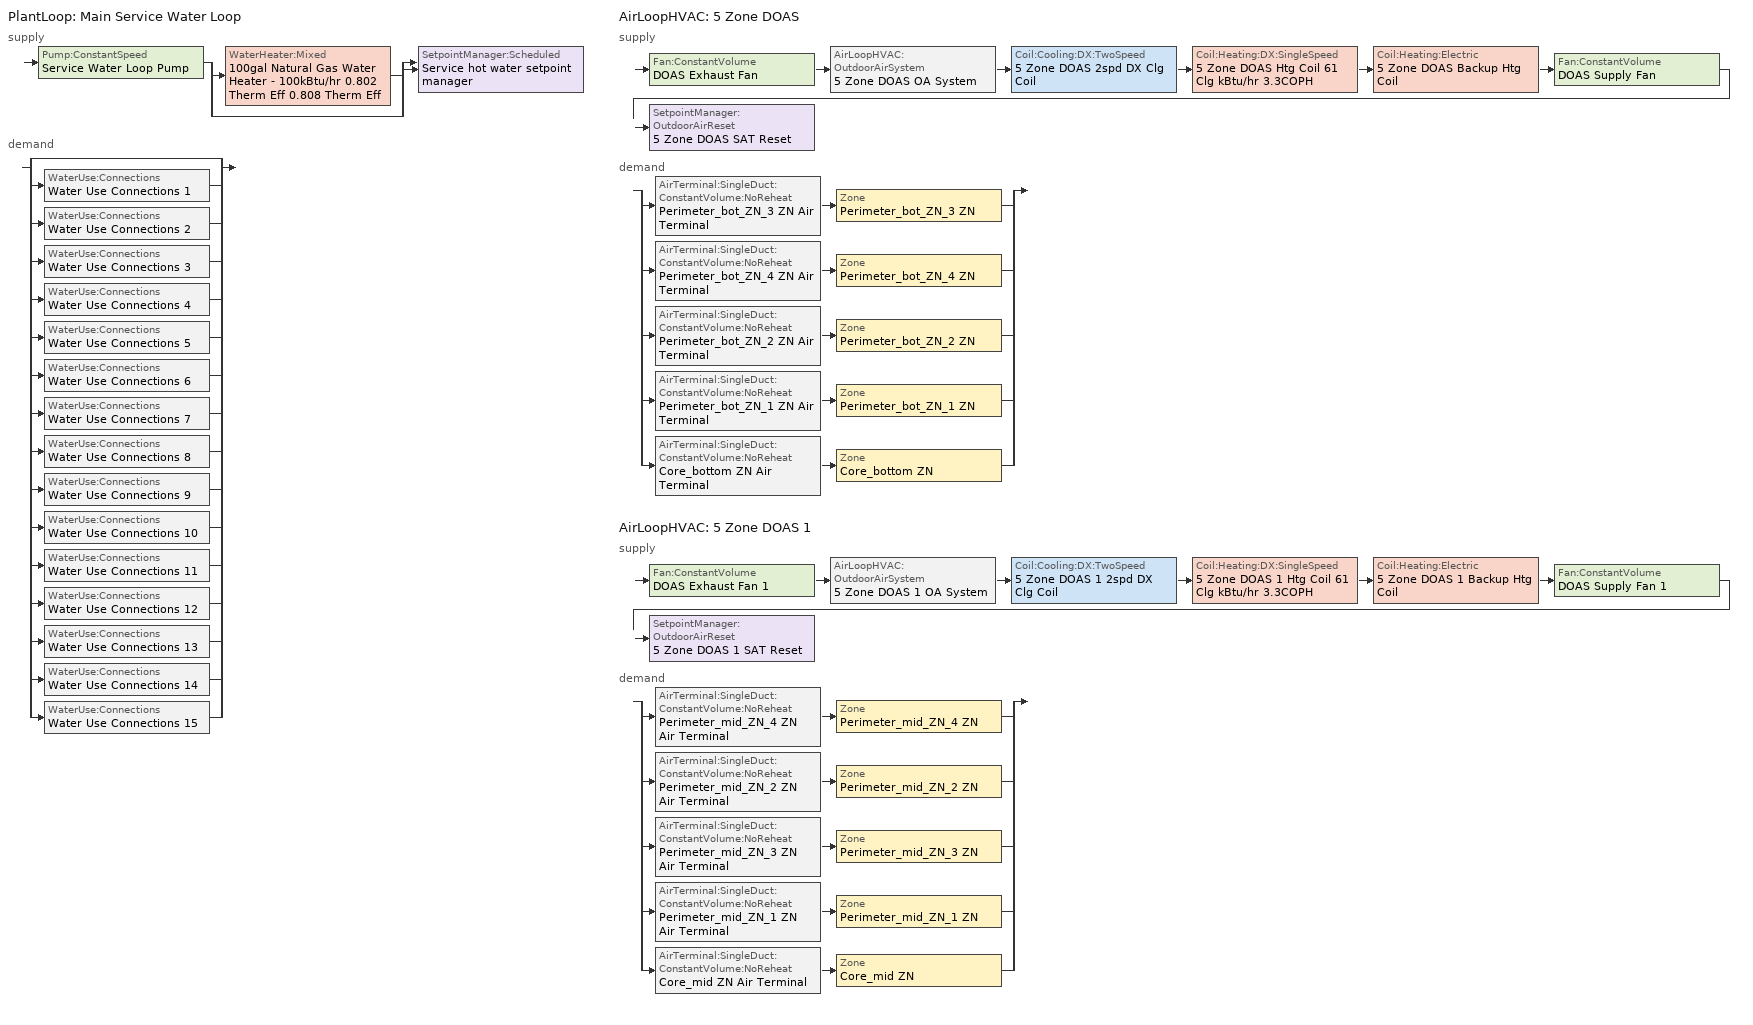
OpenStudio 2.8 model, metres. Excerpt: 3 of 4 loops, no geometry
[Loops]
PlantLoop 'Main Service Water Loop'
 supply: Pump:ConstantSpeed 'Service Water Loop Pump' > split
  | WaterHeater:Mixed '100gal Natural Gas Water Heater - 100kBtu/hr 0.802 Therm Eff 0.808 Therm Eff'
  | bypass
  join > SetpointManager:Scheduled 'Service hot water setpoint manager'
 demand: split
  | bypass
  | WaterUse:Connections 'Water Use Connections 1'
  | WaterUse:Connections 'Water Use Connections 2'
  | WaterUse:Connections 'Water Use Connections 3'
  | WaterUse:Connections 'Water Use Connections 4'
  | WaterUse:Connections 'Water Use Connections 5'
  | WaterUse:Connections 'Water Use Connections 6'
  | WaterUse:Connections 'Water Use Connections 7'
  | WaterUse:Connections 'Water Use Connections 8'
  | WaterUse:Connections 'Water Use Connections 9'
  | WaterUse:Connections 'Water Use Connections 10'
  | WaterUse:Connections 'Water Use Connections 11'
  | WaterUse:Connections 'Water Use Connections 12'
  | WaterUse:Connections 'Water Use Connections 13'
  | WaterUse:Connections 'Water Use Connections 14'
  | WaterUse:Connections 'Water Use Connections 15'
AirLoopHVAC '5 Zone DOAS'
 supply: Fan:ConstantVolume 'DOAS Exhaust Fan' > AirLoopHVAC:OutdoorAirSystem '5 Zone DOAS OA System' > Coil:Cooling:DX:TwoSpeed '5 Zone DOAS 2spd DX Clg Coil' > Coil:Heating:DX:SingleSpeed '5 Zone DOAS Htg Coil 61 Clg kBtu/hr 3.3COPH' > Coil:Heating:Electric '5 Zone DOAS Backup Htg Coil' > Fan:ConstantVolume 'DOAS Supply Fan' > SetpointManager:OutdoorAirReset '5 Zone DOAS SAT Reset'
 demand: split
  | AirTerminal:SingleDuct:ConstantVolume:NoReheat 'Perimeter_bot_ZN_3 ZN Air Terminal' > Zone 'Perimeter_bot_ZN_3 ZN'
  | AirTerminal:SingleDuct:ConstantVolume:NoReheat 'Perimeter_bot_ZN_4 ZN Air Terminal' > Zone 'Perimeter_bot_ZN_4 ZN'
  | AirTerminal:SingleDuct:ConstantVolume:NoReheat 'Perimeter_bot_ZN_2 ZN Air Terminal' > Zone 'Perimeter_bot_ZN_2 ZN'
  | AirTerminal:SingleDuct:ConstantVolume:NoReheat 'Perimeter_bot_ZN_1 ZN Air Terminal' > Zone 'Perimeter_bot_ZN_1 ZN'
  | AirTerminal:SingleDuct:ConstantVolume:NoReheat 'Core_bottom ZN Air Terminal' > Zone 'Core_bottom ZN'
AirLoopHVAC '5 Zone DOAS 1'
 supply: Fan:ConstantVolume 'DOAS Exhaust Fan 1' > AirLoopHVAC:OutdoorAirSystem '5 Zone DOAS 1 OA System' > Coil:Cooling:DX:TwoSpeed '5 Zone DOAS 1 2spd DX Clg Coil' > Coil:Heating:DX:SingleSpeed '5 Zone DOAS 1 Htg Coil 61 Clg kBtu/hr 3.3COPH' > Coil:Heating:Electric '5 Zone DOAS 1 Backup Htg Coil' > Fan:ConstantVolume 'DOAS Supply Fan 1' > SetpointManager:OutdoorAirReset '5 Zone DOAS 1 SAT Reset'
 demand: split
  | AirTerminal:SingleDuct:ConstantVolume:NoReheat 'Perimeter_mid_ZN_4 ZN Air Terminal' > Zone 'Perimeter_mid_ZN_4 ZN'
  | AirTerminal:SingleDuct:ConstantVolume:NoReheat 'Perimeter_mid_ZN_2 ZN Air Terminal' > Zone 'Perimeter_mid_ZN_2 ZN'
  | AirTerminal:SingleDuct:ConstantVolume:NoReheat 'Perimeter_mid_ZN_3 ZN Air Terminal' > Zone 'Perimeter_mid_ZN_3 ZN'
  | AirTerminal:SingleDuct:ConstantVolume:NoReheat 'Perimeter_mid_ZN_1 ZN Air Terminal' > Zone 'Perimeter_mid_ZN_1 ZN'
  | AirTerminal:SingleDuct:ConstantVolume:NoReheat 'Core_mid ZN Air Terminal' > Zone 'Core_mid ZN'
[Sizing:Zone] Zone Cooling Design Supply Air Temperature Input Method=SupplyAirTemperature; Zone Cooling Design Supply Air Temperature {C}=12.7778; Zone Cooling Design Supply Air Temperature Difference {deltaC}=11.11; Zone Heating Design Supply Air Temperature Input Method=SupplyAirTemperature; Zone Heating Design Supply Air Temperature {C}=40; Zone Heating Design Supply Air Temperature Difference {deltaC}=11.11; Zone Cooling Design Supply Air Humidity Ratio {kg-H2O/kg-air}=0.0085; Zone Heating Design Supply Air Humidity Ratio {kg-H2O/kg-air}=0.008; Cooling Design Air Flow Method=DesignDay; Heating Design Air Flow Method=DesignDay; Account for Dedicated Outdoor Air System=Yes; Dedicated Outdoor Air System Control Strategy=NeutralSupplyAir; Dedicated Outdoor Air Low Setpoint Temperature for Design {C}=15.5556; Dedicated Outdoor Air High Setpoint Temperature for Design {C}=21.1111
Core_bottom ZN; Core_mid ZN; Perimeter_bot_ZN_1 ZN; Perimeter_bot_ZN_2 ZN; Perimeter_bot_ZN_3 ZN; Perimeter_bot_ZN_4 ZN; Perimeter_mid_ZN_1 ZN; Perimeter_mid_ZN_2 ZN; Perimeter_mid_ZN_3 ZN; Perimeter_mid_ZN_4 ZN
[Zone equipment]
Core_bottom ZN: Core_bottom ZN Air Terminal, Core_bottom ZN VRF Terminal Unit
Core_mid ZN: Core_mid ZN Air Terminal, Core_mid ZN VRF Terminal Unit
Perimeter_bot_ZN_1 ZN: Perimeter_bot_ZN_1 ZN Air Terminal, Perimeter_bot_ZN_1 ZN VRF Terminal Unit
Perimeter_bot_ZN_2 ZN: Perimeter_bot_ZN_2 ZN Air Terminal, Perimeter_bot_ZN_2 ZN VRF Terminal Unit
Perimeter_bot_ZN_3 ZN: Perimeter_bot_ZN_3 ZN Air Terminal, Perimeter_bot_ZN_3 ZN VRF Terminal Unit
Perimeter_bot_ZN_4 ZN: Perimeter_bot_ZN_4 ZN Air Terminal, Perimeter_bot_ZN_4 ZN VRF Terminal Unit
Perimeter_mid_ZN_1 ZN: Perimeter_mid_ZN_1 ZN Air Terminal, Perimeter_mid_ZN_1 ZN VRF Terminal Unit
Perimeter_mid_ZN_2 ZN: Perimeter_mid_ZN_2 ZN Air Terminal, Perimeter_mid_ZN_2 ZN VRF Terminal Unit
Perimeter_mid_ZN_3 ZN: Perimeter_mid_ZN_3 ZN Air Terminal, Perimeter_mid_ZN_3 ZN VRF Terminal Unit
Perimeter_mid_ZN_4 ZN: Perimeter_mid_ZN_4 ZN Air Terminal, Perimeter_mid_ZN_4 ZN VRF Terminal Unit
[PlantLoop]
Main Service Water Loop: Glycol Concentration=0; Maximum Loop Temperature {C}=60; Minimum Loop Temperature {C}=10; Plant Loop Volume {m3}=Autocalculate; Load Distribution Scheme=Optimal
[Sizing:Plant]
Main Service Water Loop: Loop Type=Heating; Design Loop Exit Temperature {C}=60; Loop Design Temperature Difference {deltaC}=5; Sizing Option=NonCoincident; Zone Timesteps in Averaging Window=1; Coincident Sizing Factor Mode=None
[SetpointManager:Scheduled]
Service hot water setpoint manager: Control Variable=Temperature; Schedule=Service Water Loop Temp - 140F; Setpoint Node or NodeList=Main Service Water Loop Supply Outlet Node
[Pump:ConstantSpeed]
Service Water Loop Pump: Rated Flow Rate {m3/s}=autosize; Rated Pump Head {Pa}=164431; Rated Power Consumption {W}=autosize; Motor Efficiency=0.7; Fraction of Motor Inefficiencies to Fluid Stream=0; Pump Control Type=Intermittent; Design Power Sizing Method=PowerPerFlowPerPressure; Design Electric Power per Unit Flow Rate {W/(m3/s)}=348701.1; Design Shaft Power per Unit Flow Rate per Unit Head {W-s/m3-Pa}=1.28205
[WaterHeater:Mixed]
100gal Natural Gas Water Heater - 100kBtu/hr 0.802 Therm Eff 0.808 Therm Eff: Tank Volume {m3}=0.378541; Setpoint Temperature Schedule=Service Water Loop Temp - 140F; Deadband Temperature Difference {deltaC}=2; Maximum Temperature Limit {C}=82.2222; Heater Control Type=Cycle; Heater Maximum Capacity {W}=29307.1; Heater Fuel Type=NaturalGas; Heater Thermal Efficiency=0.808453; Off Cycle Parasitic Fuel Consumption Rate {W}=1276.95; Off Cycle Parasitic Fuel Type=NaturalGas; Off Cycle Parasitic Heat Fraction to Tank=0; On Cycle Parasitic Fuel Consumption Rate {W}=1276.95; On Cycle Parasitic Fuel Type=NaturalGas; On Cycle Parasitic Heat Fraction to Tank=0; Ambient Temperature Indicator=ThermalZone; Ambient Temperature Thermal Zone=Core_bottom ZN; Off Cycle Loss Coefficient to Ambient Temperature {W/K}=7.96239; On Cycle Loss Coefficient to Ambient Temperature {W/K}=7.96239; Use Side Effectiveness=1; Source Side Effectiveness=1; Use Side Design Flow Rate {m3/s}=autosize; Source Side Design Flow Rate {m3/s}=autosize; Indirect Water Heating Recovery Time {hr}=1.5; Source Side Flow Control Mode=IndirectHeatPrimarySetpoint
[WaterUse:Connections]
Name | Water Use Equipment Name 1
Water Use Connections 1 | Core_bottom Service Water Use 0.17gal/min
Water Use Connections 2 | Core_mid Service Water Use 0.17gal/min
Water Use Connections 3 | Core_top Service Water Use 0.17gal/min
Water Use Connections 4 | Perimeter_bot_zn_1 Service Water Use 0.04gal/min
Water Use Connections 5 | Perimeter_bot_zn_2 Service Water Use 0.02gal/min
Water Use Connections 6 | Perimeter_bot_zn_3 Service Water Use 0.04gal/min
Water Use Connections 7 | Perimeter_bot_zn_4 Service Water Use 0.02gal/min
Water Use Connections 8 | Perimeter_mid_zn_1 Service Water Use 0.04gal/min
Water Use Connections 9 | Perimeter_mid_zn_2 Service Water Use 0.02gal/min
Water Use Connections 10 | Perimeter_mid_zn_3 Service Water Use 0.04gal/min
Water Use Connections 11 | Perimeter_mid_zn_4 Service Water Use 0.02gal/min
Water Use Connections 12 | Perimeter_top_zn_1 Service Water Use 0.04gal/min
Water Use Connections 13 | Perimeter_top_zn_2 Service Water Use 0.02gal/min
Water Use Connections 14 | Perimeter_top_zn_3 Service Water Use 0.04gal/min
Water Use Connections 15 | Perimeter_top_zn_4 Service Water Use 0.02gal/min
[WaterUse:Equipment:Definition] Target Temperature Schedule=Mixed Water At Faucet Temp - 110F; Sensible Fraction Schedule=Fraction Sensible - 0.2; Latent Fraction Schedule=Fraction Latent - 0.05
Name | Peak Flow Rate {m3/s}
Core_bottom Service Water Use Def 0.17gal/min; Core_mid Service Water Use Def 0.17gal/min; Core_top Service Water Use Def 0.17gal/min | 1.05864e-05
Perimeter_bot_zn_1 Service Water Use Def 0.04gal/min; Perimeter_bot_zn_3 Service Water Use Def 0.04gal/min; Perimeter_mid_zn_1 Service Water Use Def 0.04gal/min; Perimeter_mid_zn_3 Service Water Use Def 0.04gal/min; Perimeter_top_zn_1 Service Water Use Def 0.04gal/min; Perimeter_top_zn_3 Service Water Use Def 0.04gal/min | 2.23171e-06
Perimeter_bot_zn_2 Service Water Use Def 0.02gal/min; Perimeter_mid_zn_2 Service Water Use Def 0.02gal/min; Perimeter_top_zn_2 Service Water Use Def 0.02gal/min | 1.41286e-06
Perimeter_bot_zn_4 Service Water Use Def 0.02gal/min; Perimeter_mid_zn_4 Service Water Use Def 0.02gal/min; Perimeter_top_zn_4 Service Water Use Def 0.02gal/min | 1.41277e-06
[WaterUse:Equipment] Flow Rate Fraction Schedule=OfficeMedium BLDG_SWH_SCH
Name | Water Use Equipment Definition
Core_bottom Service Water Use 0.17gal/min | Core_bottom Service Water Use Def 0.17gal/min
Core_mid Service Water Use 0.17gal/min | Core_mid Service Water Use Def 0.17gal/min
Core_top Service Water Use 0.17gal/min | Core_top Service Water Use Def 0.17gal/min
Perimeter_bot_zn_1 Service Water Use 0.04gal/min | Perimeter_bot_zn_1 Service Water Use Def 0.04gal/min
Perimeter_bot_zn_2 Service Water Use 0.02gal/min | Perimeter_bot_zn_2 Service Water Use Def 0.02gal/min
Perimeter_bot_zn_3 Service Water Use 0.04gal/min | Perimeter_bot_zn_3 Service Water Use Def 0.04gal/min
Perimeter_bot_zn_4 Service Water Use 0.02gal/min | Perimeter_bot_zn_4 Service Water Use Def 0.02gal/min
Perimeter_mid_zn_1 Service Water Use 0.04gal/min | Perimeter_mid_zn_1 Service Water Use Def 0.04gal/min
Perimeter_mid_zn_2 Service Water Use 0.02gal/min | Perimeter_mid_zn_2 Service Water Use Def 0.02gal/min
Perimeter_mid_zn_3 Service Water Use 0.04gal/min | Perimeter_mid_zn_3 Service Water Use Def 0.04gal/min
Perimeter_mid_zn_4 Service Water Use 0.02gal/min | Perimeter_mid_zn_4 Service Water Use Def 0.02gal/min
Perimeter_top_zn_1 Service Water Use 0.04gal/min | Perimeter_top_zn_1 Service Water Use Def 0.04gal/min
Perimeter_top_zn_2 Service Water Use 0.02gal/min | Perimeter_top_zn_2 Service Water Use Def 0.02gal/min
Perimeter_top_zn_3 Service Water Use 0.04gal/min | Perimeter_top_zn_3 Service Water Use Def 0.04gal/min
Perimeter_top_zn_4 Service Water Use 0.02gal/min | Perimeter_top_zn_4 Service Water Use Def 0.02gal/min
[AirLoopHVAC] Design Supply Air Flow Rate {m3/s}=AutoSize
Name | Availability Schedule
5 Zone DOAS | 5 Zone DOAS Occ Sch
5 Zone DOAS 1 | 5 Zone DOAS 1 Occ Sch
[Sizing:System] Type of Load to Size On=VentilationRequirement; Design Outdoor Air Flow Rate {m3/s}=Autosize; Central Heating Maximum System Air Flow Ratio=1; Preheat Design Temperature {C}=7; Preheat Design Humidity Ratio {kg-H2O/kg-Air}=0.008; Precool Design Temperature {C}=12.8; Precool Design Humidity Ratio {kg-H2O/kg-Air}=0.008; Central Cooling Design Supply Air Temperature {C}=15.5556; Central Heating Design Supply Air Temperature {C}=21.1111; Sizing Option=Coincident; 100% Outdoor Air in Cooling=Yes; 100% Outdoor Air in Heating=Yes; Central Cooling Design Supply Air Humidity Ratio {kg-H2O/kg-Air}=0.0085; Central Heating Design Supply Air Humidity Ratio {kg-H2O/kg-Air}=0.008; Cooling Design Air Flow Method=DesignDay; Cooling Design Air Flow Rate {m3/s}=0; Heating Design Air Flow Method=DesignDay; Heating Design Air Flow Rate {m3/s}=0; System Outdoor Air Method=ZoneSum; Zone Maximum Outdoor Air Fraction=1; Cooling Supply Air Flow Rate Per Floor Area {m3/s-m2}=0.00996765; Cooling Fraction of Autosized Cooling Supply Air Flow Rate=1; Cooling Supply Air Flow Rate Per Unit Cooling Capacity {m3/s-W}=3.94755e-05; Heating Supply Air Flow Rate Per Floor Area {m3/s-m2}=0.00996765; Heating Fraction of Autosized Heating Supply Air Flow Rate=1; Heating Fraction of Autosized Cooling Supply Air Flow Rate=1; Heating Supply Air Flow Rate Per Unit Heating Capacity {m3/s-W}=3.15882e-05; Cooling Design Capacity Method=CoolingDesignCapacity; Cooling Design Capacity {W}=autosize; Cooling Design Capacity Per Floor Area {W/m2}=234.7; Fraction of Autosized Cooling Design Capacity=1; Heating Design Capacity Method=HeatingDesignCapacity; Heating Design Capacity {W}=autosize; Heating Design Capacity Per Floor Area {W/m2}=157; Fraction of Autosized Heating Design Capacity=1; Central Cooling Capacity Control Method=OnOff
5 Zone DOAS; 5 Zone DOAS 1
[Fan:ConstantVolume] Availability Schedule=Always On Discrete; Maximum Flow Rate {m3/s}=AutoSize; Motor In Airstream Fraction=1
Name | Fan Total Efficiency | Pressure Rise {Pa} | Motor Efficiency
DOAS Supply Fan; DOAS Supply Fan 1 | 0.56225 | 747.267 | 0.865
DOAS Exhaust Fan; DOAS Exhaust Fan 1 | 0.55575 | 498.178 | 0.855
[Coil:Heating:Electric] Availability Schedule=Always On Discrete; Efficiency=1
5 Zone DOAS Backup Htg Coil; 5 Zone DOAS 1 Backup Htg Coil
[Coil:Heating:DX:SingleSpeed] Availability Schedule=Always On Discrete; Rated Total Heating Capacity {W}=Autosize; Rated COP {W/W}=3.53428; Rated Air Flow Rate {m3/s}=Autosize; Rated Supply Fan Power Per Volume Flow Rate {W/(m3/s)}=773.3; Total Heating Capacity Function of Temperature Curve=DXHEAT-NECB2011-REF-CAPFT; Total Heating Capacity Function of Flow Fraction Curve=DXHEAT-NECB2011-REF-CAPFFLOW; Energy Input Ratio Function of Temperature Curve=DXHEAT-NECB2011-REF-EIRFT; Energy Input Ratio Function of Flow Fraction Curve=DXHEAT-NECB2011-REF-EIRFFLOW; Part Load Fraction Correlation Curve=DXHEAT-NECB2011-REF-PLFFPLR; Defrost Strategy=ReverseCycle; Defrost Control=OnDemand; Defrost Time Period Fraction=0.166667; Resistive Defrost Heater Capacity {W}=2000
Name | Defrost Energy Input Ratio Function of Temperature Curve
5 Zone DOAS Htg Coil 61 Clg kBtu/hr 3.3COPH | 5 Zone DOAS Htg Coil Defrost EIR Func of Temp Curve
5 Zone DOAS 1 Htg Coil 61 Clg kBtu/hr 3.3COPH | 5 Zone DOAS 1 Htg Coil Defrost EIR Func of Temp Curve
[Coil:Cooling:DX:TwoSpeed] Availability Schedule=Always On Discrete; Rated High Speed Total Cooling Capacity {W}=Autosize; Rated High Speed Sensible Heat Ratio=Autosize; Rated High Speed COP {W/W}=3; Rated High Speed Air Flow Rate {m3/s}=Autosize; Rated Low Speed Total Cooling Capacity {W}=Autosize; Rated Low Speed Sensible Heat Ratio=0.69; Rated Low Speed COP {W/W}=3; Condenser Type=AirCooled; High Speed Evaporative Condenser Effectiveness=0; High Speed Evaporative Condenser Air Flow Rate {m3/s}=Autosize; High Speed Evaporative Condenser Pump Rated Power Consumption {W}=Autosize; Low Speed Evaporative Condenser Effectiveness=0; Low Speed Evaporative Condenser Air Flow Rate {m3/s}=Autosize; Low Speed Evaporative Condenser Pump Rated Power Consumption {W}=Autosize; Basin Heater Capacity {W/K}=10; Basin Heater Setpoint Temperature {C}=2
Name | Total Cooling Capacity Function of Temperature Curve | Total Cooling Capacity Function of Flow Fraction Curve | Energy Input Ratio Function of Temperature Curve | Energy Input Ratio Function of Flow Fraction Curve | Part Load Fraction Correlation Curve | Low Speed Total Cooling Capacity Function of Temperature Curve | Low Speed Energy Input Ratio Function of Temperature Curve
5 Zone DOAS 2spd DX Clg Coil | Curve Biquadratic 1 | Curve Quadratic 3 | Curve Biquadratic 2 | Curve Quadratic 4 | Curve Quadratic 5 | Curve Biquadratic 3 | Curve Biquadratic 4
5 Zone DOAS 1 2spd DX Clg Coil | Curve Biquadratic 5 | Curve Quadratic 8 | Curve Biquadratic 6 | Curve Quadratic 9 | Curve Quadratic 10 | Curve Biquadratic 7 | Curve Biquadratic 8
[Controller:OutdoorAir] Minimum Outdoor Air Flow Rate {m3/s}=autosize; Maximum Outdoor Air Flow Rate {m3/s}=Autosize; Economizer Control Type=NoEconomizer; Economizer Control Action Type=ModulateFlow; Lockout Type=NoLockout; Minimum Limit Type=FixedMinimum; Minimum Fraction of Outdoor Air Schedule=Always On Discrete; High Humidity Control=No; Heat Recovery Bypass Control Type=BypassWhenWithinEconomizerLimits
Name | Minimum Outdoor Air Schedule | Controller Mechanical Ventilation
5 Zone DOAS Outdoor Air Controller | 5 Zone DOAS Occ Sch | 5 Zone DOAS Mechanical Ventilation Controller
5 Zone DOAS 1 Outdoor Air Controller | 5 Zone DOAS 1 Occ Sch | 5 Zone DOAS 1 Mechanical Ventilation Controller
[Controller:MechanicalVentilation] Availability Schedule=Always On Discrete; System Outdoor Air Method=ZoneSum
5 Zone DOAS Mechanical Ventilation Controller; 5 Zone DOAS 1 Mechanical Ventilation Controller
[AirLoopHVAC:OutdoorAirSystem]
Name | Controller
5 Zone DOAS OA System | 5 Zone DOAS Outdoor Air Controller
5 Zone DOAS 1 OA System | 5 Zone DOAS 1 Outdoor Air Controller
[SetpointManager:OutdoorAirReset] Control Variable=Temperature; Setpoint at Outdoor Low Temperature {C}=21.1111; Outdoor Low Temperature {C}=15.5556; Setpoint at Outdoor High Temperature {C}=15.5556; Outdoor High Temperature {C}=21.1111
Name | Setpoint Node or NodeList
5 Zone DOAS SAT Reset | 5 Zone DOAS Supply Outlet Node
5 Zone DOAS 1 SAT Reset | 5 Zone DOAS 1 Supply Outlet Node
[AirTerminal:SingleDuct:ConstantVolume:NoReheat] Availability Schedule=Always On Discrete; Maximum Air Flow Rate {m3/s}=AutoSize
Perimeter_bot_ZN_3 ZN Air Terminal; Perimeter_bot_ZN_4 ZN Air Terminal; Perimeter_bot_ZN_2 ZN Air Terminal; Perimeter_bot_ZN_1 ZN Air Terminal; Core_bottom ZN Air Terminal; Perimeter_mid_ZN_4 ZN Air Terminal; Perimeter_mid_ZN_2 ZN Air Terminal; Perimeter_mid_ZN_3 ZN Air Terminal; Perimeter_mid_ZN_1 ZN Air Terminal; Core_mid ZN Air Terminal
[AirConditioner:VariableRefrigerantFlow] Availability Schedule=Always On Discrete; Rated Total Cooling Capacity {W}=autosize; Rated Cooling COP {W/W}=4.287; Minimum Outdoor Temperature in Cooling Mode {C}=-15; Maximum Outdoor Temperature in Cooling Mode {C}=50; Rated Total Heating Capacity {W}=autosize; Rated Total Heating Capacity Sizing Ratio {W/W}=1; Rated Heating COP {W/W}=4.147; Minimum Outdoor Temperature in Heating Mode {C}=-25; Maximum Outdoor Temperature in Heating Mode {C}=16.1; Heating Performance Curve Outdoor Temperature Type=WetBulbTemperature; Minimum Heat Pump Part-Load Ratio=0.25; Master Thermostat Priority Control Type=LoadPriority; Heat Pump Waste Heat Recovery=Yes; Equivalent Piping Length used for Piping Correction Factor in Cooling Mode {m}=30.48; Vertical Height used for Piping Correction Factor {m}=10.668; Piping Correction Factor for Height in Cooling Mode Coefficient=-0.000386; Equivalent Piping Length used for Piping Correction Factor in Heating Mode {m}=30.48; Piping Correction Factor for Height in Heating Mode Coefficient=0; Crankcase Heater Power per Compressor {W}=15; Number of Compressors=3; Ratio of Compressor Size to Total Compressor Capacity=0.33; Maximum Outdoor Dry-bulb Temperature for Crankcase Heater {C}=7; Defrost Strategy=ReverseCycle; Defrost Control=OnDemand; Defrost Time Period Fraction=0.058333; Resistive Defrost Heater Capacity {W}=1e-07; Maximum Outdoor Dry-bulb Temperature for Defrost Operation {C}=7; Water Condenser Volume Flow Rate {m3/s}=autosize; Evaporative Condenser Effectiveness=0.9; Evaporative Condenser Air Flow Rate {m3/s}=autosize; Evaporative Condenser Pump Rated Power Consumption {W}=autosize; Basin Heater Capacity {W/K}=0; Basin Heater Setpoint Temperature {C}=2; Fuel Type=Electricity; Minimum Outdoor Temperature in Heat Recovery Mode {C}=-10; Maximum Outdoor Temperature in Heat Recovery Mode {C}=27.2; Initial Heat Recovery Cooling Capacity Fraction=0.5; Heat Recovery Cooling Capacity Time Constant {hr}=0.083; Initial Heat Recovery Cooling Energy Fraction=1; Heat Recovery Cooling Energy Time Constant {hr}=0; Initial Heat Recovery Heating Capacity Fraction=0.5; Heat Recovery Heating Capacity Time Constant {hr}=0.083; Initial Heat Recovery Heating Energy Fraction=0.5; Heat Recovery Heating Energy Time Constant {hr}=0
Name | Cooling Capacity Ratio Modifier Function of Low Temperature Curve | Cooling Capacity Ratio Boundary Curve | Cooling Capacity Ratio Modifier Function of High Temperature Curve | Cooling Energy Input Ratio Modifier Function of Low Temperature Curve | Cooling Energy Input Ratio Boundary Curve | Cooling Energy Input Ratio Modifier Function of High Temperature Curve | Cooling Energy Input Ratio Modifier Function of Low Part-Load Ratio Curve | Cooling Energy Input Ratio Modifier Function of High Part-Load Ratio Curve | Cooling Combination Ratio Correction Factor Curve | Cooling Part-Load Fraction Correlation Curve | Heating Capacity Ratio Modifier Function of Low Temperature Curve | Heating Capacity Ratio Boundary Curve | Heating Capacity Ratio Modifier Function of High Temperature Curve | Heating Energy Input Ratio Modifier Function of Low Temperature Curve | Heating Energy Input Ratio Boundary Curve | Heating Energy Input Ratio Modifier Function of High Temperature Curve | Heating Energy Input Ratio Modifier Function of Low Part-Load Ratio Curve | Heating Energy Input Ratio Modifier Function of High Part-Load Ratio Curve | Heating Combination Ratio Correction Factor Curve | Heating Part-Load Fraction Correlation Curve | Zone Name for Master Thermostat Location | Piping Correction Factor for Length in Cooling Mode Curve | Defrost Energy Input Ratio Modifier Function of Temperature Curve
5 Zone VRF System | vrf_cool_cap_f_of_low_temp | vrf_cool_cap_ratio_boundary | vrf_cool_cap_f_of_high_temp | vrf_cool_eir_f_of_low_temp | vrf_cool_eir_ratio_boundary | vrf_cool_eir_f_of_high_temp | vrf_cool_eir_f_of_low_temp 1 | vrf_cooling_eir_high_plr | vrf_cooling_comb_ratio | vrf_cooling_cplffplr | vrf_heat_cap_f_of_low_temp | vrf_heat_cap_ratio_boundary | vrf_heat_cap_f_of_high_temp | vrf_heat_eir_f_of_low_temp | vrf_heat_eir_boundary | vrf_heat_eir_f_of_high_temp | vrf_heating_eir_low_plr | vrf_heating_eir_hi_plr | vrf_heating_comb_ratio | vrf_heating_cplffplr | Perimeter_bot_ZN_3 ZN | Air Conditioner Variable Refrigerant Flow 1 CoolingLengthCorrectionFactor | vrf_defrost_eir_f_of_temp
5 Zone VRF System 1 | vrf_cool_cap_f_of_low_temp 1 | vrf_cool_cap_ratio_boundary 1 | vrf_cool_cap_f_of_high_temp 1 | vrf_cool_eir_f_of_low_temp 2 | vrf_cool_eir_ratio_boundary 1 | vrf_cool_eir_f_of_high_temp 1 | vrf_cool_eir_f_of_low_temp 3 | vrf_cooling_eir_high_plr 1 | vrf_cooling_comb_ratio 1 | vrf_cooling_cplffplr 1 | vrf_heat_cap_f_of_low_temp 1 | vrf_heat_cap_ratio_boundary 1 | vrf_heat_cap_f_of_high_temp 1 | vrf_heat_eir_f_of_low_temp 1 | vrf_heat_eir_boundary 1 | vrf_heat_eir_f_of_high_temp 1 | vrf_heating_eir_low_plr 1 | vrf_heating_eir_hi_plr 1 | vrf_heating_comb_ratio 1 | vrf_heating_cplffplr 1 | Perimeter_mid_ZN_4 ZN | Air Conditioner Variable Refrigerant Flow 1 CoolingLengthCorrectionFactor 1 | vrf_defrost_eir_f_of_temp 1
[ZoneHVAC:TerminalUnit:VariableRefrigerantFlow] Terminal Unit Availability schedule=Always On Discrete; Supply Air Flow Rate During Cooling Operation {m3/s}=autosize; Supply Air Flow Rate When No Cooling is Needed {m3/s}=autosize; Supply Air Flow Rate During Heating Operation {m3/s}=autosize; Supply Air Flow Rate When No Heating is Needed {m3/s}=autosize; Outdoor Air Flow Rate During Cooling Operation {m3/s}=0; Outdoor Air Flow Rate During Heating Operation {m3/s}=0; Outdoor Air Flow Rate When No Cooling or Heating is Needed {m3/s}=0; Supply Air Fan Operating Mode Schedule=Always Off Discrete; Zone Terminal Unit On Parasitic Electric Energy Use {W}=30; Zone Terminal Unit Off Parasitic Electric Energy Use {W}=20; Rated Total Heating Capacity Sizing Ratio {W/W}=1
Name | Supply Air Fan | Cooling Coil | Heating Coil
Perimeter_bot_ZN_3 ZN VRF Terminal Unit | Perimeter_bot_ZN_3 ZN VRF Unit Cycling Fan | Zone HVAC Terminal Unit Variable Refrigerant Flow 1 Cooling Coil | Zone HVAC Terminal Unit Variable Refrigerant Flow 1 Heating Coil
Perimeter_bot_ZN_4 ZN VRF Terminal Unit | Perimeter_bot_ZN_4 ZN VRF Unit Cycling Fan | Zone HVAC Terminal Unit Variable Refrigerant Flow 1 Cooling Coil 1 | Zone HVAC Terminal Unit Variable Refrigerant Flow 1 Heating Coil 1
Perimeter_bot_ZN_2 ZN VRF Terminal Unit | Perimeter_bot_ZN_2 ZN VRF Unit Cycling Fan | Zone HVAC Terminal Unit Variable Refrigerant Flow 1 Cooling Coil 2 | Zone HVAC Terminal Unit Variable Refrigerant Flow 1 Heating Coil 2
Perimeter_bot_ZN_1 ZN VRF Terminal Unit | Perimeter_bot_ZN_1 ZN VRF Unit Cycling Fan | Zone HVAC Terminal Unit Variable Refrigerant Flow 1 Cooling Coil 3 | Zone HVAC Terminal Unit Variable Refrigerant Flow 1 Heating Coil 3
Core_bottom ZN VRF Terminal Unit | Core_bottom ZN VRF Unit Cycling Fan | Zone HVAC Terminal Unit Variable Refrigerant Flow 1 Cooling Coil 4 | Zone HVAC Terminal Unit Variable Refrigerant Flow 1 Heating Coil 4
Perimeter_mid_ZN_4 ZN VRF Terminal Unit | Perimeter_mid_ZN_4 ZN VRF Unit Cycling Fan | Zone HVAC Terminal Unit Variable Refrigerant Flow 1 Cooling Coil 5 | Zone HVAC Terminal Unit Variable Refrigerant Flow 1 Heating Coil 5
Perimeter_mid_ZN_2 ZN VRF Terminal Unit | Perimeter_mid_ZN_2 ZN VRF Unit Cycling Fan | Zone HVAC Terminal Unit Variable Refrigerant Flow 1 Cooling Coil 6 | Zone HVAC Terminal Unit Variable Refrigerant Flow 1 Heating Coil 6
Perimeter_mid_ZN_3 ZN VRF Terminal Unit | Perimeter_mid_ZN_3 ZN VRF Unit Cycling Fan | Zone HVAC Terminal Unit Variable Refrigerant Flow 1 Cooling Coil 7 | Zone HVAC Terminal Unit Variable Refrigerant Flow 1 Heating Coil 7
Perimeter_mid_ZN_1 ZN VRF Terminal Unit | Perimeter_mid_ZN_1 ZN VRF Unit Cycling Fan | Zone HVAC Terminal Unit Variable Refrigerant Flow 1 Cooling Coil 8 | Zone HVAC Terminal Unit Variable Refrigerant Flow 1 Heating Coil 8
Core_mid ZN VRF Terminal Unit | Core_mid ZN VRF Unit Cycling Fan | Zone HVAC Terminal Unit Variable Refrigerant Flow 1 Cooling Coil 9 | Zone HVAC Terminal Unit Variable Refrigerant Flow 1 Heating Coil 9
[Coil:Cooling:DX:VariableRefrigerantFlow] Availability Schedule=Always On Discrete; Rated Total Cooling Capacity {W}=autosize; Rated Sensible Heat Ratio=autosize; Rated Air Flow Rate {m3/s}=autosize
Name | Cooling Capacity Ratio Modifier Function of Temperature Curve | Cooling Capacity Modifier Curve Function of Flow Fraction
Zone HVAC Terminal Unit Variable Refrigerant Flow 1 Cooling Coil | VRFTUCoolCapFT | VRFACCoolCapFFF
Zone HVAC Terminal Unit Variable Refrigerant Flow 1 Cooling Coil 1 | VRFTUCoolCapFT 1 | VRFACCoolCapFFF 1
Zone HVAC Terminal Unit Variable Refrigerant Flow 1 Cooling Coil 2 | VRFTUCoolCapFT 2 | VRFACCoolCapFFF 2
Zone HVAC Terminal Unit Variable Refrigerant Flow 1 Cooling Coil 3 | VRFTUCoolCapFT 3 | VRFACCoolCapFFF 3
Zone HVAC Terminal Unit Variable Refrigerant Flow 1 Cooling Coil 4 | VRFTUCoolCapFT 4 | VRFACCoolCapFFF 4
Zone HVAC Terminal Unit Variable Refrigerant Flow 1 Cooling Coil 5 | VRFTUCoolCapFT 5 | VRFACCoolCapFFF 5
Zone HVAC Terminal Unit Variable Refrigerant Flow 1 Cooling Coil 6 | VRFTUCoolCapFT 6 | VRFACCoolCapFFF 6
Zone HVAC Terminal Unit Variable Refrigerant Flow 1 Cooling Coil 7 | VRFTUCoolCapFT 7 | VRFACCoolCapFFF 7
Zone HVAC Terminal Unit Variable Refrigerant Flow 1 Cooling Coil 8 | VRFTUCoolCapFT 8 | VRFACCoolCapFFF 8
Zone HVAC Terminal Unit Variable Refrigerant Flow 1 Cooling Coil 9 | VRFTUCoolCapFT 9 | VRFACCoolCapFFF 9
[Coil:Heating:DX:VariableRefrigerantFlow] Availability Schedule=Always On Discrete; Rated Total Heating Capacity {W}=autosize; Rated Air Flow Rate {m3/s}=autosize
Name | Heating Capacity Ratio Modifier Function of Temperature Curve | Heating Capacity Modifier Function of Flow Fraction Curve
Zone HVAC Terminal Unit Variable Refrigerant Flow 1 Heating Coil | Coil Heating DX Variable Refrigerant Flow 1 VRFTUHeatCAPFT | Coil Heating DX Variable Refrigerant Flow 1 VRFACCoolCapFFF
Zone HVAC Terminal Unit Variable Refrigerant Flow 1 Heating Coil 1 | Coil Heating DX Variable Refrigerant Flow 1 VRFTUHeatCAPFT 1 | Coil Heating DX Variable Refrigerant Flow 1 VRFACCoolCapFFF 1
Zone HVAC Terminal Unit Variable Refrigerant Flow 1 Heating Coil 2 | Coil Heating DX Variable Refrigerant Flow 1 VRFTUHeatCAPFT 2 | Coil Heating DX Variable Refrigerant Flow 1 VRFACCoolCapFFF 2
Zone HVAC Terminal Unit Variable Refrigerant Flow 1 Heating Coil 3 | Coil Heating DX Variable Refrigerant Flow 1 VRFTUHeatCAPFT 3 | Coil Heating DX Variable Refrigerant Flow 1 VRFACCoolCapFFF 3
Zone HVAC Terminal Unit Variable Refrigerant Flow 1 Heating Coil 4 | Coil Heating DX Variable Refrigerant Flow 1 VRFTUHeatCAPFT 4 | Coil Heating DX Variable Refrigerant Flow 1 VRFACCoolCapFFF 4
Zone HVAC Terminal Unit Variable Refrigerant Flow 1 Heating Coil 5 | Coil Heating DX Variable Refrigerant Flow 1 VRFTUHeatCAPFT 5 | Coil Heating DX Variable Refrigerant Flow 1 VRFACCoolCapFFF 5
Zone HVAC Terminal Unit Variable Refrigerant Flow 1 Heating Coil 6 | Coil Heating DX Variable Refrigerant Flow 1 VRFTUHeatCAPFT 6 | Coil Heating DX Variable Refrigerant Flow 1 VRFACCoolCapFFF 6
Zone HVAC Terminal Unit Variable Refrigerant Flow 1 Heating Coil 7 | Coil Heating DX Variable Refrigerant Flow 1 VRFTUHeatCAPFT 7 | Coil Heating DX Variable Refrigerant Flow 1 VRFACCoolCapFFF 7
Zone HVAC Terminal Unit Variable Refrigerant Flow 1 Heating Coil 8 | Coil Heating DX Variable Refrigerant Flow 1 VRFTUHeatCAPFT 8 | Coil Heating DX Variable Refrigerant Flow 1 VRFACCoolCapFFF 8
Zone HVAC Terminal Unit Variable Refrigerant Flow 1 Heating Coil 9 | Coil Heating DX Variable Refrigerant Flow 1 VRFTUHeatCAPFT 9 | Coil Heating DX Variable Refrigerant Flow 1 VRFACCoolCapFFF 9
[Fan:OnOff] Availability Schedule=Always On Discrete; Maximum Flow Rate {m3/s}=autosize; Motor In Airstream Fraction=1
Name | Fan Total Efficiency | Pressure Rise {Pa} | Motor Efficiency | Fan Power Ratio Function of Speed Ratio Curve | Fan Efficiency Ratio Function of Speed Ratio Curve
Perimeter_bot_ZN_3 ZN VRF Unit Cycling Fan | 0.55575 | 447.476 | 0.855 | Fan On Off Power Curve | Fan On Off Efficiency Curve
Perimeter_bot_ZN_4 ZN VRF Unit Cycling Fan | 0.55575 | 447.476 | 0.855 | Fan On Off Power Curve 1 | Fan On Off Efficiency Curve 1
Perimeter_bot_ZN_2 ZN VRF Unit Cycling Fan | 0.55575 | 447.476 | 0.855 | Fan On Off Power Curve 2 | Fan On Off Efficiency Curve 2
Perimeter_bot_ZN_1 ZN VRF Unit Cycling Fan | 0.55575 | 447.476 | 0.855 | Fan On Off Power Curve 3 | Fan On Off Efficiency Curve 3
Core_bottom ZN VRF Unit Cycling Fan | 0.56225 | 452.709 | 0.865 | Fan On Off Power Curve 4 | Fan On Off Efficiency Curve 4
Perimeter_mid_ZN_4 ZN VRF Unit Cycling Fan | 0.55575 | 447.476 | 0.855 | Fan On Off Power Curve 5 | Fan On Off Efficiency Curve 5
Perimeter_mid_ZN_2 ZN VRF Unit Cycling Fan | 0.55575 | 447.476 | 0.855 | Fan On Off Power Curve 6 | Fan On Off Efficiency Curve 6
Perimeter_mid_ZN_3 ZN VRF Unit Cycling Fan | 0.55575 | 447.476 | 0.855 | Fan On Off Power Curve 7 | Fan On Off Efficiency Curve 7
Perimeter_mid_ZN_1 ZN VRF Unit Cycling Fan | 0.55575 | 447.476 | 0.855 | Fan On Off Power Curve 8 | Fan On Off Efficiency Curve 8
Core_mid ZN VRF Unit Cycling Fan | 0.56225 | 452.709 | 0.865 | Fan On Off Power Curve 9 | Fan On Off Efficiency Curve 9
[Schedule:Ruleset]
Name | Default Day Schedule | Summer Design Day Schedule | Winter Design Day Schedule
Service Water Loop Temp - 140F | Service Water Loop Temp - 140F Default
Fraction Sensible - 0.2 | Fraction Sensible - 0.2 Default
Fraction Latent - 0.05 | Fraction Latent - 0.05 Default
Mixed Water At Faucet Temp - 110F | Mixed Water At Faucet Temp - 110F Default
OfficeMedium BLDG_SWH_SCH | OfficeMedium BLDG_SWH_SCH Default | OfficeMedium BLDG_SWH_SCH Summer Design Day | OfficeMedium BLDG_SWH_SCH Winter Design Day
5 Zone DOAS Occ Sch | 5 Zone DOAS Occ Sch Default | 5 Zone DOAS Occ Sch Summer Design Day | 5 Zone DOAS Occ Sch Winter Design Day
5 Zone DOAS 1 Occ Sch | 5 Zone DOAS 1 Occ Sch Default | 5 Zone DOAS 1 Occ Sch Summer Design Day | 5 Zone DOAS 1 Occ Sch Winter Design Day
[Schedule:Day]
Service Water Loop Temp - 140F Default: 24, 0, 60
Fraction Sensible - 0.2 Default: 24, 0, 0.2
Fraction Latent - 0.05 Default: 24, 0, 0.05
Mixed Water At Faucet Temp - 110F Default: 24, 0, 43.3
OfficeMedium BLDG_SWH_SCH Default: 6, 0, 0, 11, 0, 0.04, 13, 0, 0.06, 14, 0, 0.09, 15, 0, 0.06, 18, 0, 0.04, 24, 0, 0
OfficeMedium BLDG_SWH_SCH Summer Design Day; OfficeMedium BLDG_SWH_SCH SmrDsn|Wkdy Day: 6, 0, 0, 7, 0, 0.07, 8, 0, 0.19, 9, 0, 0.35, 10, 0, 0.38, 11, 0, 0.39, 12, 0, 0.47, 13, 0, 0.57, 14, 0, 0.54, 15, 0, 0.34, 16, 0, 0.33, 17, 0, 0.44, 18, 0, 0.26, 19, 0, 0.21, 20, 0, 0.15, 21, 0, 0.17, 22, 0, 0.08, 24, 0, 0.05
OfficeMedium BLDG_SWH_SCH Winter Design Day; OfficeMedium BLDG_SWH_SCH WntrDsn|Sat Day: 6, 0, 0, 7, 0, 0.07, 8, 0, 0.11, 9, 0, 0.15, 10, 0, 0.21, 11, 0, 0.19, 12, 0, 0.23, 13, 0, 0.2, 14, 0, 0.19, 15, 0, 0.15, 16, 0, 0.13, 17, 0, 0.14, 19, 0, 0.07, 24, 0, 0
5 Zone DOAS Occ Sch Default; 5 Zone DOAS Occ Sch Winter Design Day; 5 Zone DOAS Occ Sch Summer Design Day; 5 Zone DOAS 1 Occ Sch Default; 5 Zone DOAS 1 Occ Sch Winter Design Day; 5 Zone DOAS 1 Occ Sch Summer Design Day: 24, 0, 1
5 Zone DOAS Occ Sch Monday; 5 Zone DOAS Occ Sch Tuesday; 5 Zone DOAS Occ Sch Wednesday; 5 Zone DOAS Occ Sch Thursday; 5 Zone DOAS Occ Sch Friday; 5 Zone DOAS 1 Occ Sch Monday; 5 Zone DOAS 1 Occ Sch Tuesday; 5 Zone DOAS 1 Occ Sch Wednesday; 5 Zone DOAS 1 Occ Sch Thursday; 5 Zone DOAS 1 Occ Sch Friday: 7, 0, 0, 18, 0, 1, 24, 0, 0
5 Zone DOAS Occ Sch Saturday; 5 Zone DOAS 1 Occ Sch Saturday: 8, 0, 0, 12, 0, 1, 24, 0, 0
5 Zone DOAS Occ Sch Sunday; 5 Zone DOAS 1 Occ Sch Sunday: 24, 0, 0
[Schedule:Rule] Date Specification Type=DateRange; Start Month=1; Start Day=1; End Month=12
Name | Schedule Ruleset | Rule Order | Day Schedule | Apply Monday | Apply Tuesday | Apply Wednesday | Apply Thursday | Apply Friday | End Day | Apply Saturday | Apply Sunday
Schedule Rule 26 | OfficeMedium BLDG_SWH_SCH | 1 | OfficeMedium BLDG_SWH_SCH SmrDsn|Wkdy Day | Yes | Yes | Yes | Yes | Yes | 31
Schedule Rule 27 | OfficeMedium BLDG_SWH_SCH | 0 | OfficeMedium BLDG_SWH_SCH WntrDsn|Sat Day |  |  |  |  |  | 31 | Yes
5 Zone DOAS Occ Sch Monday Rule | 5 Zone DOAS Occ Sch | 6 | 5 Zone DOAS Occ Sch Monday | Yes |  |  |  |  | 25
5 Zone DOAS Occ Sch Tuesday Rule | 5 Zone DOAS Occ Sch | 5 | 5 Zone DOAS Occ Sch Tuesday |  | Yes |  |  |  | 26
5 Zone DOAS Occ Sch Wednesday Rule | 5 Zone DOAS Occ Sch | 4 | 5 Zone DOAS Occ Sch Wednesday |  |  | Yes |  |  | 27
5 Zone DOAS Occ Sch Thursday Rule | 5 Zone DOAS Occ Sch | 3 | 5 Zone DOAS Occ Sch Thursday |  |  |  | Yes |  | 28
5 Zone DOAS Occ Sch Friday Rule | 5 Zone DOAS Occ Sch | 2 | 5 Zone DOAS Occ Sch Friday |  |  |  |  | Yes | 29
5 Zone DOAS Occ Sch Saturday Rule | 5 Zone DOAS Occ Sch | 1 | 5 Zone DOAS Occ Sch Saturday |  |  |  |  |  | 30 | Yes
5 Zone DOAS Occ Sch Sunday Rule | 5 Zone DOAS Occ Sch | 0 | 5 Zone DOAS Occ Sch Sunday |  |  |  |  |  | 31 |  | Yes
5 Zone DOAS 1 Occ Sch Monday Rule | 5 Zone DOAS 1 Occ Sch | 6 | 5 Zone DOAS 1 Occ Sch Monday | Yes |  |  |  |  | 25
5 Zone DOAS 1 Occ Sch Tuesday Rule | 5 Zone DOAS 1 Occ Sch | 5 | 5 Zone DOAS 1 Occ Sch Tuesday |  | Yes |  |  |  | 26
5 Zone DOAS 1 Occ Sch Wednesday Rule | 5 Zone DOAS 1 Occ Sch | 4 | 5 Zone DOAS 1 Occ Sch Wednesday |  |  | Yes |  |  | 27
5 Zone DOAS 1 Occ Sch Thursday Rule | 5 Zone DOAS 1 Occ Sch | 3 | 5 Zone DOAS 1 Occ Sch Thursday |  |  |  | Yes |  | 28
5 Zone DOAS 1 Occ Sch Friday Rule | 5 Zone DOAS 1 Occ Sch | 2 | 5 Zone DOAS 1 Occ Sch Friday |  |  |  |  | Yes | 29
5 Zone DOAS 1 Occ Sch Saturday Rule | 5 Zone DOAS 1 Occ Sch | 1 | 5 Zone DOAS 1 Occ Sch Saturday |  |  |  |  |  | 30 | Yes
5 Zone DOAS 1 Occ Sch Sunday Rule | 5 Zone DOAS 1 Occ Sch | 0 | 5 Zone DOAS 1 Occ Sch Sunday |  |  |  |  |  | 31 |  | Yes
[Schedule:Constant]
Name | Value
Always On Discrete | 1
Always Off Discrete | 0
[Curve:Cubic]
Name | Coefficient1 Constant | Coefficient2 x | Coefficient3 x**2 | Coefficient4 x**3 | Minimum Value of x | Maximum Value of x | Minimum Curve Output | Maximum Curve Output
vrf_cool_cap_ratio_boundary; vrf_cool_cap_ratio_boundary 1 | 25.73 | -0.0315004 | -0.014166 | 0 | 11 | 30
vrf_cool_eir_ratio_boundary; vrf_cool_eir_ratio_boundary 1 | 25.7347 | -0.0315004 | -0.014166 | 0 | 15 | 24
vrf_cool_eir_f_of_low_temp 1; vrf_cool_eir_f_of_low_temp 3 | 0.0734992 | 0.334783 | 0.591613 | 0 | 0.25 | 1 | 0 | 1
vrf_cooling_eir_high_plr; vrf_heating_eir_hi_plr; vrf_cooling_eir_high_plr 1; vrf_heating_eir_hi_plr 1 | 1 | 0 | 0 | 0 | 1 | 1.5
vrf_cooling_comb_ratio; vrf_cooling_comb_ratio 1 | 0.24034 | -0.21873 | 1.97941 | -1.02636 | 0.5 | 2 | 0.5 | 1.056
vrf_cooling_cplffplr; vrf_heating_cplffplr; vrf_cooling_cplffplr 1; vrf_heating_cplffplr 1 | 0.85 | 0.15 | 0 | 0 | 1 | 1
vrf_heat_cap_ratio_boundary; vrf_heat_eir_boundary; vrf_heat_cap_ratio_boundary 1; vrf_heat_eir_boundary 1 | 58.577 | -3.0255 | 0.0193 | 0 | 15 | 23.9
vrf_heating_eir_low_plr; vrf_heating_eir_low_plr 1 | 0.0724907 | 0.65819 | 0.26926 | 0 | 0.25 | 1 | 0 | 1
vrf_heating_comb_ratio; vrf_heating_comb_ratio 1 | 0.62115 | -1.55798 | 3.36817 | -1.4224 | 0.5 | 2 | 0.5 | 1.155
Fan On Off Efficiency Curve; Fan On Off Efficiency Curve 1; Fan On Off Efficiency Curve 2; Fan On Off Efficiency Curve 3; Fan On Off Efficiency Curve 4; Fan On Off Efficiency Curve 5; Fan On Off Efficiency Curve 6; Fan On Off Efficiency Curve 7; Fan On Off Efficiency Curve 8; Fan On Off Efficiency Curve 9 | 1 | 0 | 0 | 0 | 0 | 1
DXHEAT-NECB2011-REF-CAPFT | 0.729 | 0.0319 | 0.000136 | -8.75e-06 | -20 | 20
DXHEAT-NECB2011-REF-CAPFFLOW | 0.84 | 0.16 | 0 | 0 | 0.5 | 1.5
DXHEAT-NECB2011-REF-EIRFT | 1.2183 | -0.03612 | 0.00142 | -2.68e-05 | -20 | 20
DXHEAT-NECB2011-REF-PLFFPLR | 0.3696 | 2.3362 | -2.9577 | 1.2596 | 0.7 | 1
[Curve:Quadratic]
Name | Coefficient1 Constant | Coefficient2 x | Coefficient3 x**2 | Minimum Value of x | Maximum Value of x
Curve Quadratic 3; Curve Quadratic 8 | 0.77136 | 0.34053 | -0.11088 | 0.75918 | 1.13877
Curve Quadratic 4; Curve Quadratic 9 | 1.2055 | -0.32953 | 0.12308 | 0.75918 | 1.13877
Curve Quadratic 5; Curve Quadratic 10 | 0.771 | 0.229 | 0 | 0 | 1
VRFACCoolCapFFF; Coil Heating DX Variable Refrigerant Flow 1 VRFACCoolCapFFF; VRFACCoolCapFFF 1; Coil Heating DX Variable Refrigerant Flow 1 VRFACCoolCapFFF 1; VRFACCoolCapFFF 2; Coil Heating DX Variable Refrigerant Flow 1 VRFACCoolCapFFF 2; VRFACCoolCapFFF 3; Coil Heating DX Variable Refrigerant Flow 1 VRFACCoolCapFFF 3; VRFACCoolCapFFF 4; Coil Heating DX Variable Refrigerant Flow 1 VRFACCoolCapFFF 4; VRFACCoolCapFFF 5; Coil Heating DX Variable Refrigerant Flow 1 VRFACCoolCapFFF 5; VRFACCoolCapFFF 6; Coil Heating DX Variable Refrigerant Flow 1 VRFACCoolCapFFF 6; VRFACCoolCapFFF 7; Coil Heating DX Variable Refrigerant Flow 1 VRFACCoolCapFFF 7; VRFACCoolCapFFF 8; Coil Heating DX Variable Refrigerant Flow 1 VRFACCoolCapFFF 8; VRFACCoolCapFFF 9; Coil Heating DX Variable Refrigerant Flow 1 VRFACCoolCapFFF 9 | 0.8 | 0.2 | 0 | 0.5 | 1.5
DXHEAT-NECB2011-REF-EIRFFLOW | 1.3824 | -0.4336 | 0.0512 | 0 | 1
[Curve:Biquadratic]
Name | Coefficient1 Constant | Coefficient2 x | Coefficient3 x**2 | Coefficient4 y | Coefficient5 y**2 | Coefficient6 x*y | Minimum Value of x | Maximum Value of x | Minimum Value of y | Maximum Value of y | Minimum Curve Output | Maximum Curve Output
5 Zone DOAS Htg Coil Defrost EIR Func of Temp Curve; 5 Zone DOAS 1 Htg Coil Defrost EIR Func of Temp Curve | 0.297145 | 0.0430933 | -0.000748766 | 0.00597727 | 0.000482112 | -0.000956448 | 12.77778 | 23.88889 | 21.11111 | 46.11111
Curve Biquadratic 1; Curve Biquadratic 3; Curve Biquadratic 5; Curve Biquadratic 7 | 0.42415 | 0.04426 | -0.00042 | 0.00333 | -8e-05 | -0.00021 | 17 | 22 | 13 | 46
Curve Biquadratic 2; Curve Biquadratic 4; Curve Biquadratic 6; Curve Biquadratic 8 | 1.23649 | -0.02431 | 0.00057 | -0.01434 | 0.00063 | -0.00038 | 17 | 22 | 13 | 46
Air Conditioner Variable Refrigerant Flow 1 CoolingLengthCorrectionFactor; Air Conditioner Variable Refrigerant Flow 1 CoolingLengthCorrectionFactor 1 | 2.03882 | -0.00242606 | 3.5512e-06 | -1.68581 | 0.668703 | -4.5706e-05 | 7.62 | 182.88 | 0.8 | 1.5
vrf_cool_cap_f_of_low_temp; vrf_cool_cap_f_of_low_temp 1 | -1.69653 | 0.207248 | -0.00343146 | 0.0163816 | -6.73872e-05 | -0.000849848 | 13.9 | 23.9 | -5 | 43.3 | 0.59 | 1.33
vrf_cool_cap_f_of_high_temp; vrf_cool_cap_f_of_high_temp 1 | 0.686736 | 0.0207631 | 0.0005447 | -0.0016218 | -4.259e-07 | -0.0003392 | 15 | 24 | 16 | 43
vrf_cool_eir_f_of_low_temp; vrf_cool_eir_f_of_low_temp 2 | -1.61908 | 0.185965 | -0.0038961 | -0.00901995 | 0.0003034 | 0.000476049 | 13.9 | 23.9 | -5 | 43.3 | 0.27 | 1.15
vrf_cool_eir_f_of_high_temp; vrf_cool_eir_f_of_high_temp 1 | -1.43951 | 0.161985 | -0.00349118 | 0.0269443 | 0.000134616 | -0.000671494 | 15 | 23.9 | 16.8 | 43.3
vrf_heat_cap_f_of_low_temp; vrf_heat_cap_f_of_low_temp 1 | 0.98322 | 0.0157168 | -0.000835032 | 0.0522939 | -0.000531556 | -0.00190606 | 16.1 | 23.9 | -25 | 13.3 | 0.515152 | 1.2
vrf_heat_cap_f_of_high_temp; vrf_heat_cap_f_of_high_temp 1 | 2.58599 | -0.0953227 | 0.000955329 | 0 | 0 | 0 | 21.1 | 27.2 | -944 | 15
vrf_heat_eir_f_of_low_temp; vrf_heat_eir_f_of_low_temp 1 | 0.75683 | 0.04575 | -0.00136357 | 0.0554885 | -0.00120701 | -0.00303329 | 16.1 | 23.9 | -25 | 13.3 | 0.7 | 1.184
vrf_heat_eir_f_of_high_temp; vrf_heat_eir_f_of_high_temp 1 | 1.38857 | -0.0229771 | 0.000537274 | -0.0273937 | 0.000403043 | -5.9786e-05 | 21.1 | 27.2 | 0 | 1
vrf_defrost_eir_f_of_temp; vrf_defrost_eir_f_of_temp 1 | -1.61908 | 0.185965 | -0.0038961 | -0.00901995 | 0.0003034 | 0.000476049 | 13.9 | 23.9 | -5 | 50 | 0.27 | 1.155
VRFTUCoolCapFT; VRFTUCoolCapFT 1; VRFTUCoolCapFT 2; VRFTUCoolCapFT 3; VRFTUCoolCapFT 4; VRFTUCoolCapFT 5; VRFTUCoolCapFT 6; VRFTUCoolCapFT 7; VRFTUCoolCapFT 8; VRFTUCoolCapFT 9 | 0.0585884 | 0.0587397 | -0.000210275 | 0.010937 | -0.000121955 | -0.000524662 | 15 | 23.89 | 20 | 43.33 | 0.8083 | 1.2583
Coil Heating DX Variable Refrigerant Flow 1 VRFTUHeatCAPFT; Coil Heating DX Variable Refrigerant Flow 1 VRFTUHeatCAPFT 1; Coil Heating DX Variable Refrigerant Flow 1 VRFTUHeatCAPFT 2; Coil Heating DX Variable Refrigerant Flow 1 VRFTUHeatCAPFT 3; Coil Heating DX Variable Refrigerant Flow 1 VRFTUHeatCAPFT 4; Coil Heating DX Variable Refrigerant Flow 1 VRFTUHeatCAPFT 5; Coil Heating DX Variable Refrigerant Flow 1 VRFTUHeatCAPFT 6; Coil Heating DX Variable Refrigerant Flow 1 VRFTUHeatCAPFT 7; Coil Heating DX Variable Refrigerant Flow 1 VRFTUHeatCAPFT 8; Coil Heating DX Variable Refrigerant Flow 1 VRFTUHeatCAPFT 9 | 0.375444 | 0.0668191 | -0.00194171 | 0.0442618 | -0.000400958 | -0.00148198 | 21.11 | 27.22 | -15 | 18.33 | 0.6074 | 1
[Curve:Exponent] Coefficient1 Constant=1; Coefficient2 Constant=0; Coefficient3 Constant=0; Minimum Value of x=0; Maximum Value of x=1
Fan On Off Power Curve; Fan On Off Power Curve 1; Fan On Off Power Curve 2; Fan On Off Power Curve 3; Fan On Off Power Curve 4; Fan On Off Power Curve 5; Fan On Off Power Curve 6; Fan On Off Power Curve 7; Fan On Off Power Curve 8; Fan On Off Power Curve 9
